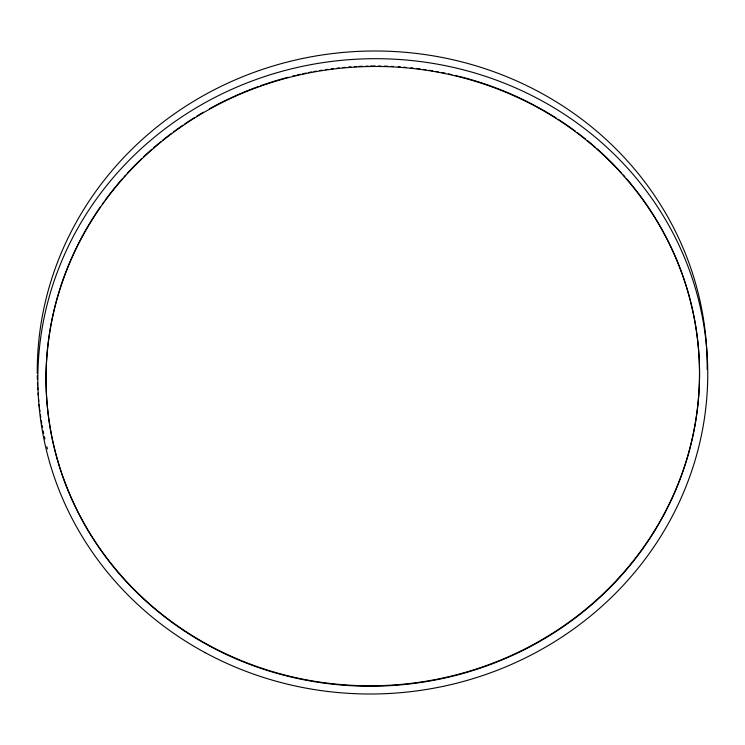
<?xml version="1.0" encoding="UTF-8"?>
<svg xmlns="http://www.w3.org/2000/svg" width="745" height="745" viewBox="0 0 745 745"><rect width="100%" height="100%" fill="white"/><g stroke="black" fill="none" stroke-linecap="round" stroke-linejoin="round"><path stroke-width="1.12" d="M37.259 373.515A335.054 317.556 -4.4 0 1 372.845 51.005A335.054 317.556 -4.4 0 1 707.135 369.511M47.438 448.937A335.054 317.556 -4.4 0 1 46.861 446.721M44.942 438.889A335.054 317.556 -4.4 0 1 44.43 436.635M43.694 433.245A335.054 317.556 -4.4 0 1 43.229 430.973M42.558 427.565A335.054 317.556 -4.4 0 1 42.139 425.283M41.729 423.002A335.054 317.556 -4.4 0 1 41.338 420.711M40.789 417.274A335.054 317.556 -4.4 0 1 40.444 414.974M39.951 411.519A335.054 317.556 -4.4 0 1 39.653 409.219M39.364 406.919A335.054 317.556 -4.4 0 1 39.103 404.61M38.74 401.145A335.054 317.556 -4.4 0 1 38.517 398.836M38.218 395.372A335.054 317.556 -4.4 0 1 38.042 393.071M37.809 389.607A335.054 317.556 -4.4 0 1 37.678 387.307M37.567 384.997A335.054 317.556 -4.4 0 1 37.464 382.697M37.352 379.252A335.054 317.556 -4.4 0 1 37.287 375.806M656.354 219.784A326.85 309.78 -4.4 0 1 576.965 616.227A326.85 309.78 -4.4 0 1 152.315 606.346A326.85 309.78 -4.4 0 1 100.379 206.859M102.372 204.028A326.85 309.78 -4.4 0 1 103.713 202.156M105.082 200.284A326.85 309.78 -4.4 0 1 122.525 178.595M124.061 176.854A326.85 309.78 -4.4 0 1 125.616 175.131M127.181 173.417A326.85 309.78 -4.4 0 1 141.736 158.564M143.385 157.009A326.85 309.78 -4.4 0 1 151.822 149.326M153.554 147.817A326.85 309.78 -4.4 0 1 160.603 141.885M162.401 140.433A326.85 309.78 -4.4 0 1 171.546 133.327M173.408 131.94A326.85 309.78 -4.4 0 1 182.87 125.207M184.788 123.903A326.85 309.78 -4.4 0 1 194.51 117.589M196.475 116.369A326.85 309.78 -4.4 0 1 203.413 112.216M209.41 108.807A326.85 309.78 -4.4 0 1 258.161 86.606M260.368 85.815A326.85 309.78 -4.4 0 1 288.222 77.238M292.655 76.111A326.85 309.78 -4.4 0 1 294.88 75.571M297.115 75.04A326.85 309.78 -4.4 0 1 300.486 74.267M302.731 73.774A326.85 309.78 -4.4 0 1 306.121 73.066M308.393 72.61A326.85 309.78 -4.4 0 1 311.801 71.948M314.083 71.529A326.85 309.78 -4.4 0 1 316.364 71.12M319.801 70.542A326.85 309.78 -4.4 0 1 322.091 70.179M325.537 69.648A326.85 309.78 -4.4 0 1 327.837 69.322M331.301 68.857A326.85 309.78 -4.4 0 1 333.602 68.568M337.066 68.168A326.85 309.78 -4.4 0 1 339.375 67.916M342.849 67.562A326.85 309.78 -4.4 0 1 345.159 67.357M348.623 67.069A326.85 309.78 -4.4 0 1 350.942 66.892M354.406 66.668A326.85 309.78 -4.4 0 1 356.706 66.528M359.015 66.417A326.85 309.78 -4.4 0 1 362.47 66.268M365.916 66.156A326.85 309.78 -4.4 0 1 368.216 66.1M370.507 66.054A326.85 309.78 -4.4 0 1 375.08 66.026M378.525 66.035A326.85 309.78 -4.4 0 1 380.816 66.063M384.271 66.137A326.85 309.78 -4.4 0 1 387.726 66.24M391.19 66.38A326.85 309.78 -4.4 0 1 393.5 66.491M398.119 66.771A326.85 309.78 -4.4 0 1 400.428 66.929M403.902 67.199A326.85 309.78 -4.4 0 1 406.211 67.395M410.83 67.842A326.85 309.78 -4.4 0 1 413.14 68.093M416.595 68.493A326.85 309.78 -4.4 0 1 420.05 68.922M423.495 69.397A326.85 309.78 -4.4 0 1 425.786 69.723M429.222 70.254A326.85 309.78 -4.4 0 1 432.649 70.812M436.058 71.408A326.85 309.78 -4.4 0 1 438.33 71.827M441.729 72.479A326.85 309.78 -4.4 0 1 445.1 73.159M448.471 73.876A326.85 309.78 -4.4 0 1 451.815 74.621M455.148 75.403A326.85 309.78 -4.4 0 1 457.365 75.943M458.482 76.214A326.85 309.78 -4.4 0 1 535.161 105.753M536.167 106.293A326.85 309.78 -4.4 0 1 556.226 118.055M558.191 119.312A326.85 309.78 -4.4 0 1 575.475 131.288M577.338 132.684A326.85 309.78 -4.4 0 1 585.598 139.129M587.405 140.591A326.85 309.78 -4.4 0 1 595.348 147.314M597.071 148.832A326.85 309.78 -4.4 0 1 621.74 173.296M623.304 175.038A326.85 309.78 -4.4 0 1 624.85 176.788M626.387 178.549A326.85 309.78 -4.4 0 1 655.758 218.788M205.294 652.722A335.054 317.556 -4.4 0 0 707.75 373.767A335.054 317.556 -4.4 0 0 205.35 102.54A335.054 317.556 -4.4 0 0 205.294 652.722M209.392 645.962A326.85 309.78 -4.4 0 0 699.546 373.832A326.85 309.78 -4.4 0 0 209.447 109.245A326.85 309.78 -4.4 0 0 209.392 645.962"/></g></svg>
